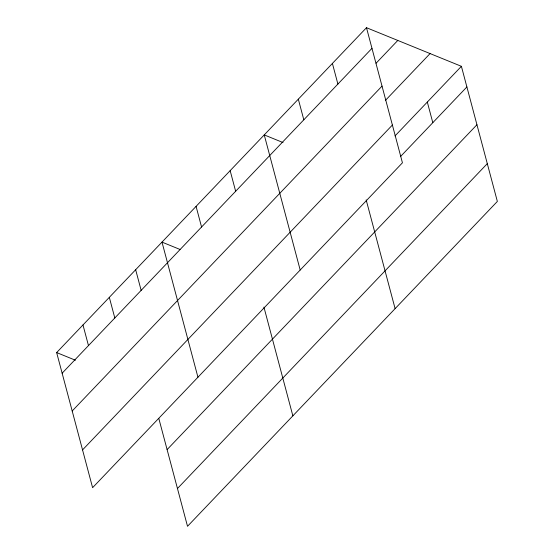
<?xml version="1.0" encoding="UTF-8"?>
<svg xmlns="http://www.w3.org/2000/svg" width="554" height="554" viewBox="0 0 554 554"><rect width="100%" height="100%" fill="white"/><g stroke="black" fill="none" stroke-linecap="round" stroke-linejoin="round"><path stroke-width="0.83" d="M366.485 27.7L402.439 162.807L92.601 487.686L56.646 352.573L366.485 27.7L461.399 66.314L497.354 201.427L187.515 526.3L158.797 418.395M62.138 373.209L371.976 48.33M376.069 63.239L397.807 40.442M72.193 410.985L382.031 86.112M385.418 100.399L430.077 53.572M82.546 449.91L392.384 125.031M395.002 135.938L461.399 66.314M400.487 156.567L466.89 86.943M167.107 449.599L476.946 124.726M177.46 488.524L487.298 163.645M283.032 142.558L264.244 134.906L300.192 270.02M180.002 249.445L161.997 242.119L197.944 377.226M56.646 352.573L75.441 360.225M427.321 102.054L432.806 122.683M332.407 63.433L337.898 84.07M366.173 199.904L395.106 308.633M298.322 99.173L303.814 119.802M230.159 170.646L235.651 191.275M263.926 307.11L292.858 415.839M196.074 206.379L201.566 227.015M135.661 269.736L141.145 290.365M109.318 297.346L114.81 317.975M82.982 324.963L88.474 345.592"/></g></svg>
